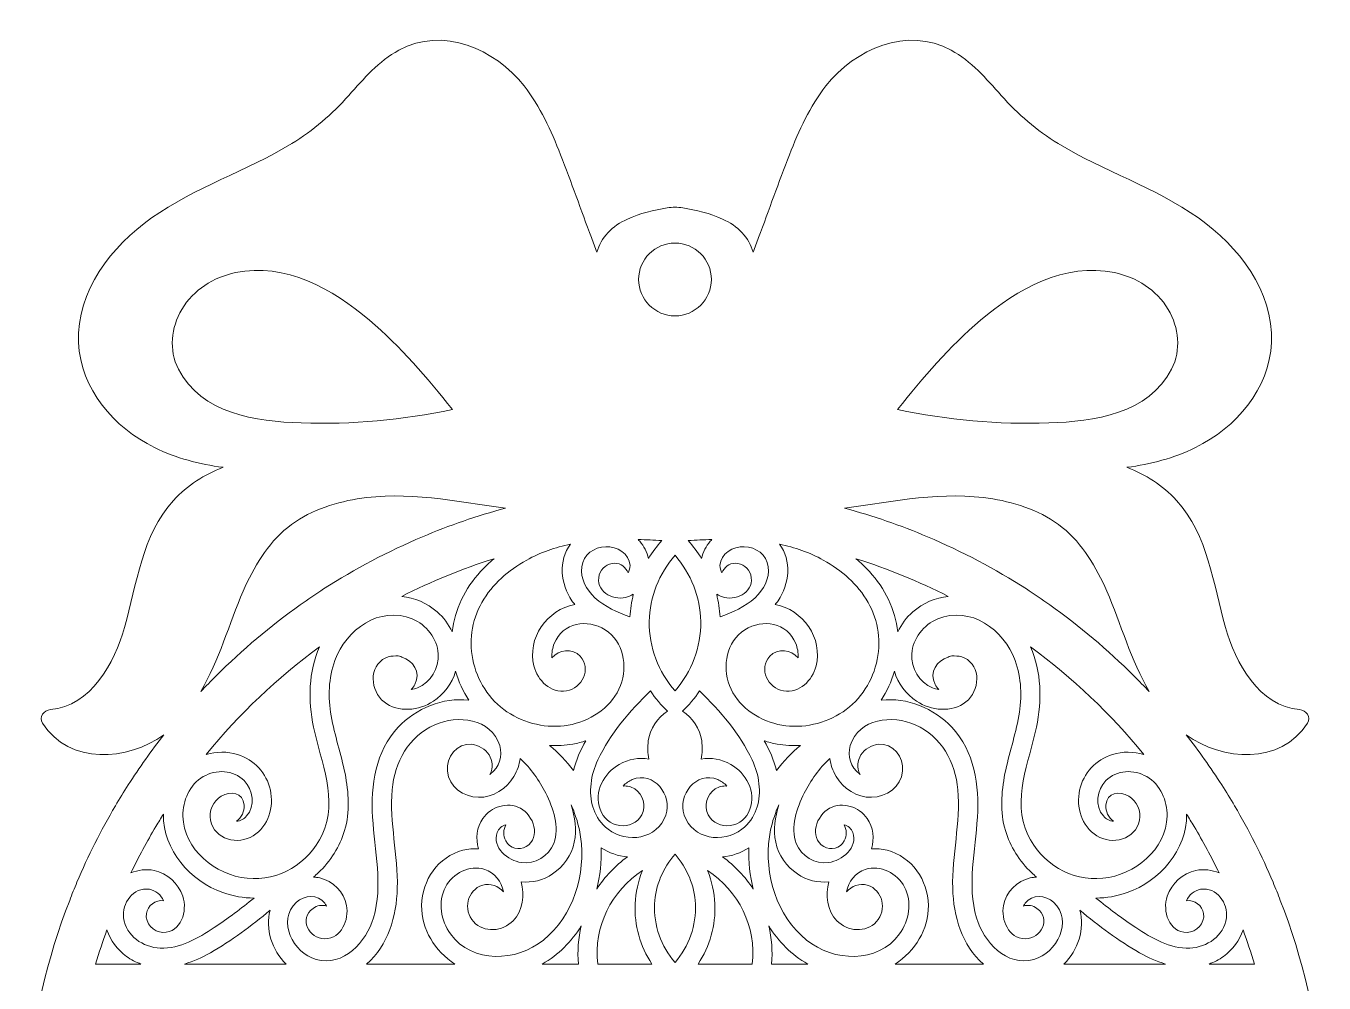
# Model space of a CAD drawing. Extents: x 246 to 394, y -640 to -438.
# Drawn here: x 245.6 to 394.4, y -548.1 to -438.4 of the extents above; entities that cross this region are included whole.
import ezdxf

# ---------------------------------------------------------------- set-up
doc = ezdxf.new("R2010")
doc.units = 0
doc.header["$MEASUREMENT"] = 0
doc.layers.add('Layer 1', color=7, linetype='Continuous', lineweight=0)

msp = doc.modelspace()

# ---------------------------------------------------------------- linework, layer by layer
at = {"layer": 'Layer 1'}
for points, knots in [([(394.2, -559.45), (393.62, -552.3), (392.03, -545.33), (389.43, -538.66), (389.17, -537.96), (388.88, -537.27), (388.59, -536.58), (387.31, -533.55), (385.85, -530.63), (384.19, -527.83), (383.72, -527.01), (383.22, -526.21), (382.71, -525.41), (381.44, -523.43), (380.08, -521.52), (378.63, -519.66), (382.79, -522.69), (389.45, -523.12), (392.54, -518.35), (393, -517.64), (392.38, -516.84), (391.64, -516.78), (386.96, -516.4), (384.3, -511.36), (383.15, -507.37), (381.7, -502.36), (381.18, -496.79), (377.51, -492.78), (375.92, -491.03), (373.97, -489.82), (371.84, -488.99), (374.56, -488.63), (377.21, -487.96), (379.7, -486.73), (384.34, -484.43), (388.21, -480.03), (388.41, -474.67), (388.64, -468.74), (384.65, -463.65), (380.04, -460.39), (375.05, -456.87), (369.15, -455.01), (363.96, -451.86), (361.46, -450.34), (359.36, -448.5), (357.41, -446.33), (355.7, -444.42), (353.97, -442.39), (351.69, -441.15), (346.58, -438.37), (340.67, -440.99), (337.31, -445.25), (335.46, -447.61), (334.22, -450.35), (333.13, -453.14), (331.91, -456.29), (330.76, -459.47), (329.59, -462.64), (329.38, -463.2), (329.17, -463.76), (328.96, -464.32), (328.51, -462.65), (327.19, -461.28), (325.45, -460.51), (324.03, -459.87), (322.42, -459.46), (320.88, -459.23), (320.59, -459.18), (320.29, -459.16), (320, -459.16), (319.71, -459.16), (319.41, -459.18), (319.12, -459.23), (317.58, -459.46), (315.97, -459.87), (314.55, -460.51), (312.81, -461.28), (311.49, -462.65), (311.04, -464.32), (310.83, -463.76), (310.62, -463.2), (310.41, -462.64), (309.24, -459.47), (308.09, -456.29), (306.87, -453.14), (305.78, -450.35), (304.54, -447.61), (302.69, -445.25), (299.33, -440.99), (293.42, -438.37), (288.31, -441.15), (286.03, -442.39), (284.3, -444.42), (282.59, -446.33), (280.64, -448.5), (278.54, -450.34), (276.04, -451.86), (270.85, -455.01), (264.95, -456.87), (259.96, -460.39), (255.35, -463.65), (251.36, -468.74), (251.59, -474.67), (251.79, -480.03), (255.66, -484.43), (260.3, -486.73), (262.79, -487.96), (265.44, -488.63), (268.16, -488.99), (266.03, -489.82), (264.08, -491.03), (262.49, -492.78), (258.82, -496.79), (258.3, -502.36), (256.85, -507.37), (255.7, -511.36), (253.04, -516.4), (248.36, -516.78), (247.62, -516.84), (247, -517.64), (247.46, -518.35), (250.55, -523.12), (257.21, -522.69), (261.37, -519.66), (259.92, -521.52), (258.56, -523.43), (257.29, -525.41), (256.78, -526.21), (256.28, -527.01), (255.81, -527.83), (254.15, -530.63), (252.69, -533.55), (251.41, -536.58), (251.12, -537.27), (250.83, -537.96), (250.57, -538.66), (247.97, -545.33), (246.38, -552.3), (245.8, -559.45), (245.64, -561.47), (245.56, -563.51), (245.56, -565.56), (245.56, -574.85), (247.24, -583.89), (250.57, -592.46), (250.83, -593.15), (251.12, -593.84), (251.41, -594.53), (255.16, -603.4), (260.52, -611.36), (267.36, -618.2), (274.2, -625.03), (282.16, -630.4), (291.02, -634.15), (300.2, -638.03), (309.95, -640), (320, -640), (330.05, -640), (339.8, -638.03), (348.98, -634.15), (357.84, -630.4), (365.8, -625.03), (372.64, -618.2), (379.48, -611.36), (384.84, -603.4), (388.59, -594.53), (388.88, -593.84), (389.17, -593.15), (389.43, -592.46), (392.76, -583.89), (394.44, -574.85), (394.44, -565.56), (394.44, -563.51), (394.36, -561.47), (394.2, -559.45)], [0, 0, 0, 0, 1, 1, 1, 2, 2, 2, 3, 3, 3, 4, 4, 4, 5, 5, 5, 6, 6, 6, 7, 7, 7, 8, 8, 8, 9, 9, 9, 10, 10, 10, 11, 11, 11, 12, 12, 12, 13, 13, 13, 14, 14, 14, 15, 15, 15, 16, 16, 16, 17, 17, 17, 18, 18, 18, 19, 19, 19, 20, 20, 20, 21, 21, 21, 22, 22, 22, 23, 23, 23, 24, 24, 24, 25, 25, 25, 26, 26, 26, 27, 27, 27, 28, 28, 28, 29, 29, 29, 30, 30, 30, 31, 31, 31, 32, 32, 32, 33, 33, 33, 34, 34, 34, 35, 35, 35, 36, 36, 36, 37, 37, 37, 38, 38, 38, 39, 39, 39, 40, 40, 40, 41, 41, 41, 42, 42, 42, 43, 43, 43, 44, 44, 44, 45, 45, 45, 46, 46, 46, 47, 47, 47, 48, 48, 48, 49, 49, 49, 50, 50, 50, 51, 51, 51, 52, 52, 52, 53, 53, 53, 54, 54, 54, 55, 55, 55, 56, 56, 56, 57, 57, 57, 58, 58, 58, 58]), ([(320, -463.27), (322.3, -463.27), (324.17, -465.14), (324.17, -467.44), (324.17, -469.75), (322.3, -471.62), (320, -471.62), (317.7, -471.62), (315.83, -469.75), (315.83, -467.44), (315.83, -465.14), (317.7, -463.27), (320, -463.27)], [0, 0, 0, 0, 1, 1, 1, 2, 2, 2, 3, 3, 3, 4, 4, 4, 4]), ([(263.04, -477.72), (261.93, -475.52), (262.19, -472.97), (263.43, -470.87), (264.78, -468.61), (267.06, -467.2), (269.59, -466.66), (275.28, -465.44), (280.77, -468.56), (284.95, -472.12), (288.52, -475.14), (291.56, -478.71), (294.47, -482.35), (288.78, -483.56), (282.96, -484.09), (277.13, -483.9), (271.97, -483.74), (265.66, -482.87), (263.04, -477.72)], [0, 0, 0, 0, 1, 1, 1, 2, 2, 2, 3, 3, 3, 4, 4, 4, 5, 5, 5, 6, 6, 6, 6]), ([(355.05, -472.12), (359.23, -468.56), (364.72, -465.44), (370.41, -466.66), (372.94, -467.2), (375.22, -468.61), (376.57, -470.87), (377.81, -472.97), (378.07, -475.52), (376.96, -477.72), (374.34, -482.87), (368.03, -483.74), (362.87, -483.9), (357.04, -484.09), (351.22, -483.56), (345.53, -482.35), (348.44, -478.71), (351.48, -475.14), (355.05, -472.12)], [0, 0, 0, 0, 1, 1, 1, 2, 2, 2, 3, 3, 3, 4, 4, 4, 5, 5, 5, 6, 6, 6, 6]), ([(270.48, -503.19), (271.68, -500.45), (273.22, -497.78), (275.58, -495.88), (277.86, -494.05), (280.71, -493.08), (283.56, -492.61), (289.22, -491.68), (294.9, -492.9), (300.54, -493.68), (297.31, -494.55), (294.13, -495.65), (291.02, -496.96), (287.06, -498.64), (283.28, -500.64), (279.7, -502.94), (278.8, -503.53), (277.9, -504.13), (277.02, -504.76), (273.6, -507.18), (270.37, -509.91), (267.36, -512.92), (266.77, -513.51), (266.19, -514.1), (265.62, -514.71), (267.7, -511.13), (268.84, -506.95), (270.48, -503.19)], [0, 0, 0, 0, 1, 1, 1, 2, 2, 2, 3, 3, 3, 4, 4, 4, 5, 5, 5, 6, 6, 6, 7, 7, 7, 8, 8, 8, 9, 9, 9, 9]), ([(356.44, -492.61), (359.29, -493.08), (362.14, -494.05), (364.42, -495.88), (366.78, -497.78), (368.32, -500.45), (369.52, -503.19), (371.16, -506.95), (372.3, -511.13), (374.38, -514.71), (373.81, -514.1), (373.23, -513.51), (372.64, -512.92), (369.63, -509.91), (366.4, -507.18), (362.98, -504.76), (362.1, -504.13), (361.2, -503.53), (360.3, -502.94), (356.72, -500.64), (352.94, -498.64), (348.98, -496.96), (345.87, -495.65), (342.69, -494.55), (339.46, -493.68), (345.1, -492.9), (350.78, -491.68), (356.44, -492.61)], [0, 0, 0, 0, 1, 1, 1, 2, 2, 2, 3, 3, 3, 4, 4, 4, 5, 5, 5, 6, 6, 6, 7, 7, 7, 8, 8, 8, 9, 9, 9, 9]), ([(318.49, -497.4), (317.92, -498.03), (317.41, -498.71), (316.96, -499.43), (316.8, -498.71), (316.44, -498.03), (315.95, -497.47), (315.89, -497.4), (315.83, -497.34), (315.77, -497.27), (316.68, -497.3), (317.59, -497.34), (318.49, -497.4)], [0, 0, 0, 0, 1, 1, 1, 2, 2, 2, 3, 3, 3, 4, 4, 4, 4]), ([(324.05, -497.47), (323.56, -498.03), (323.2, -498.71), (323.04, -499.43), (322.59, -498.71), (322.08, -498.03), (321.51, -497.4), (322.41, -497.34), (323.32, -497.3), (324.23, -497.27), (324.17, -497.34), (324.11, -497.4), (324.05, -497.47)], [0, 0, 0, 0, 1, 1, 1, 2, 2, 2, 3, 3, 3, 4, 4, 4, 4]), ([(302.99, -499.63), (304.58, -498.75), (306.28, -498.17), (308.02, -497.8), (306.62, -499.66), (306.85, -502.42), (308.18, -504.29), (308.28, -504.44), (308.39, -504.59), (308.51, -504.73), (308.51, -504.73), (308.51, -504.73), (308.5, -504.73), (306.92, -504.99), (305.56, -505.98), (304.66, -507.28), (303.78, -508.57), (303.42, -510.25), (303.82, -511.77), (304.25, -513.47), (305.72, -514.91), (307.57, -514.63), (309.36, -514.35), (310.43, -512.1), (309.13, -510.66), (308.22, -509.67), (306.64, -509.9), (305.89, -510.84), (305.84, -510.27), (305.96, -509.66), (306.15, -509.2), (307.15, -506.8), (309.91, -506.31), (311.99, -507.63), (314.13, -508.99), (314.58, -511.76), (313.75, -514.01), (312.88, -516.36), (310.57, -517.91), (308.21, -518.47), (305.82, -519.03), (303.22, -518.54), (301.12, -517.28), (298.98, -515.99), (297.5, -513.88), (296.9, -511.46), (296.31, -509.1), (296.65, -506.61), (297.85, -504.49), (299.04, -502.4), (300.9, -500.79), (302.99, -499.63)], [0, 0, 0, 0, 1, 1, 1, 2, 2, 2, 3, 3, 3, 4, 4, 4, 5, 5, 5, 6, 6, 6, 7, 7, 7, 8, 8, 8, 9, 9, 9, 10, 10, 10, 11, 11, 11, 12, 12, 12, 13, 13, 13, 14, 14, 14, 15, 15, 15, 16, 16, 16, 17, 17, 17, 17]), ([(309.31, -500.4), (309.51, -499.01), (310.68, -498.13), (312.06, -498.1), (313.33, -498.07), (314.8, -498.83), (314.84, -500.26), (314.85, -500.55), (314.77, -500.84), (314.62, -501.09), (314.36, -500.46), (313.83, -500), (313.07, -499.99), (312.27, -499.98), (311.55, -500.57), (311.32, -501.33), (310.8, -503.15), (312.78, -504.29), (314.34, -503.91), (314.65, -503.83), (314.95, -503.71), (315.22, -503.55), (315.01, -504.4), (314.88, -505.27), (314.83, -506.15), (313.39, -505.62), (311.94, -505.01), (310.82, -503.95), (309.85, -503.04), (309.12, -501.78), (309.31, -500.4)], [0, 0, 0, 0, 1, 1, 1, 2, 2, 2, 3, 3, 3, 4, 4, 4, 5, 5, 5, 6, 6, 6, 7, 7, 7, 8, 8, 8, 9, 9, 9, 10, 10, 10, 10]), ([(328.68, -501.33), (328.45, -500.57), (327.73, -499.98), (326.93, -499.99), (326.17, -500), (325.64, -500.46), (325.38, -501.09), (325.23, -500.84), (325.15, -500.55), (325.16, -500.26), (325.2, -498.83), (326.67, -498.07), (327.94, -498.1), (329.32, -498.13), (330.49, -499.01), (330.69, -500.4), (330.88, -501.78), (330.15, -503.04), (329.18, -503.95), (328.06, -505.01), (326.61, -505.62), (325.17, -506.15), (325.12, -505.27), (324.99, -504.4), (324.78, -503.55), (325.05, -503.71), (325.35, -503.83), (325.66, -503.91), (327.22, -504.29), (329.2, -503.15), (328.68, -501.33)], [0, 0, 0, 0, 1, 1, 1, 2, 2, 2, 3, 3, 3, 4, 4, 4, 5, 5, 5, 6, 6, 6, 7, 7, 7, 8, 8, 8, 9, 9, 9, 10, 10, 10, 10]), ([(331.82, -504.29), (333.15, -502.42), (333.38, -499.66), (331.98, -497.8), (333.72, -498.17), (335.42, -498.75), (337.01, -499.63), (339.1, -500.79), (340.96, -502.4), (342.15, -504.49), (343.35, -506.61), (343.69, -509.1), (343.1, -511.46), (342.5, -513.88), (341.02, -515.99), (338.88, -517.28), (336.78, -518.54), (334.18, -519.03), (331.79, -518.47), (329.43, -517.91), (327.12, -516.36), (326.25, -514.01), (325.42, -511.76), (325.87, -508.99), (328.01, -507.63), (330.09, -506.31), (332.85, -506.8), (333.85, -509.2), (334.04, -509.66), (334.16, -510.27), (334.11, -510.84), (333.36, -509.9), (331.78, -509.67), (330.87, -510.66), (329.57, -512.1), (330.64, -514.35), (332.43, -514.63), (334.28, -514.91), (335.75, -513.47), (336.18, -511.77), (336.58, -510.25), (336.22, -508.57), (335.34, -507.28), (334.44, -505.98), (333.08, -504.99), (331.5, -504.73), (331.49, -504.73), (331.49, -504.73), (331.49, -504.73), (331.61, -504.59), (331.72, -504.44), (331.82, -504.29)], [0, 0, 0, 0, 1, 1, 1, 2, 2, 2, 3, 3, 3, 4, 4, 4, 5, 5, 5, 6, 6, 6, 7, 7, 7, 8, 8, 8, 9, 9, 9, 10, 10, 10, 11, 11, 11, 12, 12, 12, 13, 13, 13, 14, 14, 14, 15, 15, 15, 16, 16, 16, 17, 17, 17, 17]), ([(288.65, -503.8), (292.03, -502.07), (295.57, -500.62), (299.24, -499.47), (298.7, -499.92), (298.18, -500.41), (297.69, -500.95), (295.93, -502.88), (294.74, -505.29), (294.45, -507.87), (294.04, -507), (293.45, -506.2), (292.74, -505.58), (291.54, -504.53), (290.12, -503.96), (288.65, -503.8)], [0, 0, 0, 0, 1, 1, 1, 2, 2, 2, 3, 3, 3, 4, 4, 4, 5, 5, 5, 5]), ([(320, -514.64), (318.1, -512.45), (317.01, -509.61), (317.05, -506.68), (317.09, -503.87), (318.18, -501.17), (320, -499.07), (321.82, -501.17), (322.91, -503.87), (322.95, -506.68), (322.99, -509.61), (321.9, -512.45), (320, -514.64)], [0, 0, 0, 0, 1, 1, 1, 2, 2, 2, 3, 3, 3, 4, 4, 4, 4]), ([(342.31, -500.95), (341.82, -500.41), (341.3, -499.92), (340.76, -499.47), (344.43, -500.62), (347.97, -502.07), (351.35, -503.8), (349.88, -503.96), (348.46, -504.53), (347.26, -505.58), (346.55, -506.2), (345.96, -507), (345.55, -507.87), (345.26, -505.29), (344.07, -502.88), (342.31, -500.95)], [0, 0, 0, 0, 1, 1, 1, 2, 2, 2, 3, 3, 3, 4, 4, 4, 5, 5, 5, 5]), ([(279.84, -543.06), (281.77, -543.04), (282.63, -540.86), (282.32, -539.24), (282.03, -537.72), (280.77, -536.41), (279.26, -536.08), (279.02, -536.03), (278.77, -536), (278.53, -535.99), (278.72, -535.83), (278.91, -535.67), (279.09, -535.5), (280.49, -534.18), (281.54, -532.48), (282.1, -530.65), (282.74, -528.52), (282.58, -526.27), (282.15, -524.12), (281.71, -521.89), (280.96, -519.73), (280.56, -517.49), (280.18, -515.37), (280.26, -513.17), (280.99, -511.13), (282.25, -507.63), (286.11, -504.82), (289.87, -506.37), (291.46, -507.03), (292.74, -508.63), (292.85, -510.37), (292.95, -512.02), (292, -513.66), (290.45, -514.29), (290.23, -514.38), (289.99, -514.44), (289.75, -514.48), (289.92, -514.31), (290.06, -514.12), (290.17, -513.9), (290.9, -512.47), (289.94, -511.15), (288.66, -510.75), (288.5, -510.65), (288.31, -510.6), (288.12, -510.61), (288.07, -510.62), (288.03, -510.62), (287.98, -510.63), (287.59, -510.61), (287.19, -510.68), (286.82, -510.85), (284.79, -511.8), (285.06, -514.67), (286.63, -515.89), (288.25, -517.15), (290.64, -516.92), (292.29, -515.82), (293.51, -515), (294.42, -513.78), (294.84, -512.39), (295.17, -513.57), (295.68, -514.69), (296.35, -515.71), (293.4, -515.33), (290.26, -516.67), (288.25, -518.8), (285.64, -521.58), (285.09, -525.45), (285.31, -529.12), (285.54, -532.93), (286.53, -536.91), (285.41, -540.68), (284.6, -543.4), (281.98, -546.32), (278.84, -545.44), (276.23, -544.7), (274.27, -541.04), (276.57, -538.88), (277.47, -538.04), (279.06, -537.9), (279.83, -538.99), (279.9, -539.09), (279.96, -539.2), (280.01, -539.31), (279.51, -539.16), (278.97, -539.24), (278.48, -539.58), (276.81, -540.74), (278.02, -543.08), (279.84, -543.06)], [0, 0, 0, 0, 1, 1, 1, 2, 2, 2, 3, 3, 3, 4, 4, 4, 5, 5, 5, 6, 6, 6, 7, 7, 7, 8, 8, 8, 9, 9, 9, 10, 10, 10, 11, 11, 11, 12, 12, 12, 13, 13, 13, 14, 14, 14, 15, 15, 15, 16, 16, 16, 17, 17, 17, 18, 18, 18, 19, 19, 19, 20, 20, 20, 21, 21, 21, 22, 22, 22, 23, 23, 23, 24, 24, 24, 25, 25, 25, 26, 26, 26, 27, 27, 27, 28, 28, 28, 29, 29, 29, 30, 30, 30, 30]), ([(345.16, -512.39), (345.58, -513.78), (346.49, -515), (347.71, -515.82), (349.36, -516.92), (351.75, -517.15), (353.37, -515.89), (354.94, -514.67), (355.21, -511.8), (353.18, -510.85), (352.81, -510.68), (352.41, -510.61), (352.02, -510.63), (351.97, -510.62), (351.93, -510.62), (351.88, -510.61), (351.69, -510.6), (351.5, -510.65), (351.34, -510.75), (350.06, -511.15), (349.1, -512.47), (349.83, -513.9), (349.94, -514.12), (350.08, -514.31), (350.25, -514.48), (350.01, -514.44), (349.77, -514.38), (349.55, -514.29), (348, -513.66), (347.05, -512.02), (347.15, -510.37), (347.26, -508.63), (348.54, -507.03), (350.13, -506.37), (353.89, -504.82), (357.75, -507.63), (359.01, -511.13), (359.74, -513.17), (359.82, -515.37), (359.44, -517.49), (359.04, -519.73), (358.29, -521.89), (357.85, -524.12), (357.42, -526.27), (357.26, -528.52), (357.9, -530.65), (358.46, -532.48), (359.51, -534.18), (360.91, -535.5), (361.09, -535.67), (361.28, -535.83), (361.47, -535.99), (361.23, -536), (360.98, -536.03), (360.74, -536.08), (359.23, -536.41), (357.97, -537.72), (357.68, -539.24), (357.37, -540.86), (358.23, -543.04), (360.16, -543.06), (361.98, -543.08), (363.19, -540.74), (361.52, -539.58), (361.03, -539.24), (360.49, -539.16), (359.99, -539.31), (360.04, -539.2), (360.1, -539.09), (360.17, -538.99), (360.94, -537.9), (362.53, -538.04), (363.43, -538.88), (365.73, -541.04), (363.77, -544.7), (361.16, -545.44), (358.02, -546.32), (355.4, -543.4), (354.59, -540.68), (353.47, -536.91), (354.46, -532.93), (354.69, -529.12), (354.91, -525.45), (354.36, -521.58), (351.75, -518.8), (349.74, -516.67), (346.6, -515.33), (343.65, -515.71), (344.32, -514.69), (344.83, -513.57), (345.16, -512.39)], [0, 0, 0, 0, 1, 1, 1, 2, 2, 2, 3, 3, 3, 4, 4, 4, 5, 5, 5, 6, 6, 6, 7, 7, 7, 8, 8, 8, 9, 9, 9, 10, 10, 10, 11, 11, 11, 12, 12, 12, 13, 13, 13, 14, 14, 14, 15, 15, 15, 16, 16, 16, 17, 17, 17, 18, 18, 18, 19, 19, 19, 20, 20, 20, 21, 21, 21, 22, 22, 22, 23, 23, 23, 24, 24, 24, 25, 25, 25, 26, 26, 26, 27, 27, 27, 28, 28, 28, 29, 29, 29, 30, 30, 30, 30]), ([(265.89, -524.47), (267.34, -523.62), (269.39, -523.67), (270.59, -524.93), (271.59, -525.98), (271.88, -527.85), (270.87, -528.98), (270.58, -529.31), (270.14, -529.58), (269.71, -529.58), (270.28, -529.16), (270.63, -528.45), (270.58, -527.73), (270.47, -526.31), (269.01, -526.05), (267.95, -526.7), (267.03, -527.27), (266.5, -528.42), (266.72, -529.48), (267.18, -531.68), (269.88, -532.36), (271.62, -531.25), (273.38, -530.13), (274.01, -527.97), (273.59, -526.01), (273.17, -524.07), (271.7, -522.52), (269.82, -521.93), (268.65, -521.56), (267.4, -521.59), (266.23, -521.93), (270.01, -517.28), (274.38, -513.13), (279.22, -509.59), (277.96, -512.42), (277.9, -515.73), (278.55, -518.8), (279.38, -522.77), (281.42, -527.16), (279.53, -531.13), (277.96, -534.44), (274.6, -536.48), (270.92, -536.12), (267.29, -535.77), (263.63, -532.85), (263.56, -528.99), (263.53, -527.23), (264.33, -525.38), (265.89, -524.47)], [0, 0, 0, 0, 1, 1, 1, 2, 2, 2, 3, 3, 3, 4, 4, 4, 5, 5, 5, 6, 6, 6, 7, 7, 7, 8, 8, 8, 9, 9, 9, 10, 10, 10, 11, 11, 11, 12, 12, 12, 13, 13, 13, 14, 14, 14, 15, 15, 15, 16, 16, 16, 16]), ([(376.44, -528.99), (376.37, -532.85), (372.71, -535.77), (369.08, -536.12), (365.4, -536.48), (362.04, -534.44), (360.47, -531.13), (358.58, -527.16), (360.62, -522.77), (361.45, -518.8), (362.1, -515.73), (362.04, -512.42), (360.78, -509.59), (365.62, -513.13), (369.99, -517.28), (373.77, -521.93), (372.6, -521.59), (371.35, -521.56), (370.18, -521.93), (368.3, -522.52), (366.83, -524.07), (366.41, -526.01), (365.99, -527.97), (366.62, -530.13), (368.38, -531.25), (370.12, -532.36), (372.82, -531.68), (373.28, -529.48), (373.5, -528.42), (372.97, -527.27), (372.05, -526.7), (370.99, -526.05), (369.53, -526.31), (369.42, -527.73), (369.37, -528.45), (369.72, -529.16), (370.29, -529.58), (369.86, -529.58), (369.42, -529.31), (369.13, -528.98), (368.12, -527.85), (368.41, -525.98), (369.41, -524.93), (370.61, -523.67), (372.66, -523.62), (374.11, -524.47), (375.67, -525.38), (376.47, -527.23), (376.44, -528.99)], [0, 0, 0, 0, 1, 1, 1, 2, 2, 2, 3, 3, 3, 4, 4, 4, 5, 5, 5, 6, 6, 6, 7, 7, 7, 8, 8, 8, 9, 9, 9, 10, 10, 10, 11, 11, 11, 12, 12, 12, 13, 13, 13, 14, 14, 14, 15, 15, 15, 16, 16, 16, 16]), ([(317.19, -514.64), (317.75, -515.48), (318.4, -516.27), (319.13, -516.97), (317.95, -517.69), (317.15, -518.98), (316.94, -520.36), (316.84, -521.08), (316.87, -521.78), (317, -522.46), (315.87, -522.26), (314.67, -522.45), (313.6, -523.06), (311.87, -524.05), (310.66, -526.23), (311.4, -528.21), (311.77, -529.22), (312.58, -529.95), (313.67, -530.08), (314.65, -530.19), (315.71, -529.77), (316.19, -528.86), (316.74, -527.83), (316.35, -526.5), (315.38, -525.88), (314.98, -525.62), (314.51, -525.51), (314.04, -525.55), (314.36, -525.21), (314.75, -524.95), (315.1, -524.8), (317.58, -523.82), (319.73, -526.56), (318.94, -528.88), (318, -531.64), (314.49, -532.19), (312.33, -530.5), (311.52, -529.87), (310.99, -529.09), (310.68, -528.23), (310.65, -528.16), (310.63, -528.1), (310.61, -528.03), (310.05, -526.29), (310.35, -524.26), (311.14, -522.56), (312.54, -519.57), (314.83, -516.94), (317.19, -514.64)], [0, 0, 0, 0, 1, 1, 1, 2, 2, 2, 3, 3, 3, 4, 4, 4, 5, 5, 5, 6, 6, 6, 7, 7, 7, 8, 8, 8, 9, 9, 9, 10, 10, 10, 11, 11, 11, 12, 12, 12, 13, 13, 13, 14, 14, 14, 15, 15, 15, 16, 16, 16, 16]), ([(329.39, -528.03), (329.37, -528.1), (329.35, -528.16), (329.32, -528.23), (329.01, -529.09), (328.48, -529.87), (327.67, -530.5), (325.51, -532.19), (322, -531.64), (321.06, -528.88), (320.27, -526.56), (322.42, -523.82), (324.9, -524.8), (325.25, -524.95), (325.64, -525.21), (325.96, -525.55), (325.49, -525.51), (325.02, -525.62), (324.62, -525.88), (323.65, -526.5), (323.26, -527.83), (323.81, -528.86), (324.29, -529.77), (325.35, -530.19), (326.33, -530.08), (327.42, -529.95), (328.23, -529.22), (328.6, -528.21), (329.34, -526.23), (328.13, -524.05), (326.4, -523.06), (325.33, -522.45), (324.13, -522.26), (323, -522.46), (323.13, -521.78), (323.16, -521.08), (323.06, -520.36), (322.85, -518.98), (322.05, -517.69), (320.87, -516.97), (321.6, -516.27), (322.25, -515.48), (322.81, -514.64), (325.17, -516.94), (327.46, -519.57), (328.86, -522.56), (329.65, -524.26), (329.95, -526.29), (329.39, -528.03)], [0, 0, 0, 0, 1, 1, 1, 2, 2, 2, 3, 3, 3, 4, 4, 4, 5, 5, 5, 6, 6, 6, 7, 7, 7, 8, 8, 8, 9, 9, 9, 10, 10, 10, 11, 11, 11, 12, 12, 12, 13, 13, 13, 14, 14, 14, 15, 15, 15, 16, 16, 16, 16]), ([(288.15, -537.26), (288.25, -533.48), (287.23, -529.76), (287.56, -525.98), (287.84, -522.78), (289.43, -519.87), (292.44, -518.52), (295.02, -517.37), (298.96, -517.76), (299.89, -520.91), (300.24, -522.1), (299.85, -523.42), (298.82, -524.16), (298.8, -524.18), (298.77, -524.2), (298.75, -524.21), (299.68, -522.68), (298.29, -520.93), (296.69, -520.76), (294.97, -520.57), (293.73, -522.22), (293.89, -523.84), (294.06, -525.65), (295.73, -526.8), (297.46, -526.84), (299.14, -526.88), (300.68, -525.84), (301.53, -524.44), (301.93, -523.77), (302.15, -523.08), (302.23, -522.39), (303.45, -523.52), (304.45, -524.88), (305.18, -526.37), (306, -528.03), (306.81, -530.3), (306.1, -532.12), (305.52, -533.59), (303.94, -534.54), (302.37, -534.32), (300.85, -534.1), (298.97, -532.6), (299.62, -530.88), (299.77, -530.47), (300.16, -530.08), (300.61, -529.98), (300.31, -530.56), (300.25, -531.22), (300.59, -531.84), (301.04, -532.68), (302.13, -532.99), (302.94, -532.49), (304.7, -531.41), (303.76, -528.9), (302.27, -528.1), (300.76, -527.29), (298.91, -527.93), (297.96, -529.27), (297.24, -530.28), (297.13, -531.58), (297.46, -532.75), (296.88, -532.71), (296.28, -532.76), (295.68, -532.91), (292.81, -533.66), (290.98, -536.33), (290.94, -539.23), (290.9, -542), (292.47, -544.5), (294.76, -545.96), (294.76, -545.96), (284.62, -545.96), (284.62, -545.96), (287.12, -543.8), (288.06, -540.51), (288.15, -537.26)], [0, 0, 0, 0, 1, 1, 1, 2, 2, 2, 3, 3, 3, 4, 4, 4, 5, 5, 5, 6, 6, 6, 7, 7, 7, 8, 8, 8, 9, 9, 9, 10, 10, 10, 11, 11, 11, 12, 12, 12, 13, 13, 13, 14, 14, 14, 15, 15, 15, 16, 16, 16, 17, 17, 17, 18, 18, 18, 19, 19, 19, 20, 20, 20, 21, 21, 21, 22, 22, 22, 23, 23, 23, 24, 24, 24, 25, 25, 25, 25]), ([(343.31, -520.76), (341.71, -520.93), (340.32, -522.68), (341.25, -524.21), (341.23, -524.2), (341.2, -524.18), (341.18, -524.16), (340.15, -523.42), (339.76, -522.1), (340.11, -520.91), (341.04, -517.76), (344.98, -517.37), (347.56, -518.52), (350.57, -519.87), (352.16, -522.78), (352.44, -525.98), (352.77, -529.76), (351.75, -533.48), (351.85, -537.26), (351.94, -540.51), (352.88, -543.8), (355.38, -545.96), (355.38, -545.96), (345.24, -545.96), (345.24, -545.96), (347.53, -544.5), (349.1, -542), (349.06, -539.23), (349.02, -536.33), (347.19, -533.66), (344.32, -532.91), (343.72, -532.76), (343.12, -532.71), (342.54, -532.75), (342.87, -531.58), (342.76, -530.28), (342.04, -529.27), (341.09, -527.93), (339.24, -527.29), (337.73, -528.1), (336.24, -528.9), (335.3, -531.41), (337.06, -532.49), (337.87, -532.99), (338.96, -532.68), (339.41, -531.84), (339.75, -531.22), (339.69, -530.56), (339.39, -529.98), (339.84, -530.08), (340.23, -530.47), (340.38, -530.88), (341.03, -532.6), (339.15, -534.1), (337.63, -534.32), (336.06, -534.54), (334.48, -533.59), (333.9, -532.12), (333.19, -530.3), (334, -528.03), (334.82, -526.37), (335.55, -524.88), (336.55, -523.52), (337.77, -522.39), (337.85, -523.08), (338.07, -523.77), (338.47, -524.44), (339.32, -525.84), (340.86, -526.88), (342.54, -526.84), (344.27, -526.8), (345.94, -525.65), (346.11, -523.84), (346.27, -522.22), (345.03, -520.57), (343.31, -520.76)], [0, 0, 0, 0, 1, 1, 1, 2, 2, 2, 3, 3, 3, 4, 4, 4, 5, 5, 5, 6, 6, 6, 7, 7, 7, 8, 8, 8, 9, 9, 9, 10, 10, 10, 11, 11, 11, 12, 12, 12, 13, 13, 13, 14, 14, 14, 15, 15, 15, 16, 16, 16, 17, 17, 17, 18, 18, 18, 19, 19, 19, 20, 20, 20, 21, 21, 21, 22, 22, 22, 23, 23, 23, 24, 24, 24, 25, 25, 25, 25]), ([(308.35, -523.78), (307.56, -522.71), (306.65, -521.74), (305.62, -520.9), (306.5, -520.94), (307.39, -520.89), (308.28, -520.73), (308.79, -520.64), (309.29, -520.51), (309.78, -520.35), (309.16, -521.42), (308.65, -522.58), (308.35, -523.78)], [0, 0, 0, 0, 1, 1, 1, 2, 2, 2, 3, 3, 3, 4, 4, 4, 4]), ([(331.65, -523.78), (331.35, -522.58), (330.84, -521.42), (330.22, -520.35), (330.71, -520.51), (331.21, -520.64), (331.72, -520.73), (332.61, -520.89), (333.5, -520.94), (334.38, -520.9), (333.35, -521.74), (332.44, -522.71), (331.65, -523.78)], [0, 0, 0, 0, 1, 1, 1, 2, 2, 2, 3, 3, 3, 4, 4, 4, 4]), ([(296.89, -541.1), (298.11, -542.44), (300.23, -542.23), (301.43, -540.99), (302.54, -539.84), (302.83, -538.03), (302.34, -536.54), (303.6, -536.65), (304.89, -536.37), (305.96, -535.63), (307.22, -534.78), (308.16, -533.48), (308.45, -531.98), (308.73, -530.56), (308.52, -529.1), (308.1, -527.72), (308.2, -527.94), (308.29, -528.15), (308.38, -528.37), (308.46, -528.67), (308.57, -528.96), (308.68, -529.24), (308.9, -529.93), (309.07, -530.64), (309.17, -531.37), (309.79, -535.66), (308.35, -540.44), (304.92, -543.21), (301.81, -545.71), (296.78, -545.96), (294.24, -542.51), (293.13, -541), (292.77, -538.84), (293.67, -537.14), (294.51, -535.57), (296.4, -534.54), (298.17, -535.11), (299.25, -535.46), (300.17, -536.53), (300.32, -537.68), (299.75, -537.03), (298.82, -536.66), (297.94, -536.92), (296.11, -537.47), (295.69, -539.76), (296.89, -541.1)], [0, 0, 0, 0, 1, 1, 1, 2, 2, 2, 3, 3, 3, 4, 4, 4, 5, 5, 5, 6, 6, 6, 7, 7, 7, 8, 8, 8, 9, 9, 9, 10, 10, 10, 11, 11, 11, 12, 12, 12, 13, 13, 13, 14, 14, 14, 15, 15, 15, 15]), ([(331.55, -531.98), (331.84, -533.48), (332.78, -534.78), (334.04, -535.63), (335.11, -536.37), (336.4, -536.65), (337.66, -536.54), (337.17, -538.03), (337.46, -539.84), (338.57, -540.99), (339.77, -542.23), (341.89, -542.44), (343.11, -541.1), (344.31, -539.76), (343.89, -537.47), (342.06, -536.92), (341.18, -536.66), (340.25, -537.03), (339.68, -537.68), (339.83, -536.53), (340.75, -535.46), (341.83, -535.11), (343.6, -534.54), (345.49, -535.57), (346.33, -537.14), (347.23, -538.84), (346.87, -541), (345.76, -542.51), (343.22, -545.96), (338.19, -545.71), (335.08, -543.21), (331.65, -540.44), (330.21, -535.66), (330.83, -531.37), (330.93, -530.64), (331.1, -529.93), (331.32, -529.24), (331.43, -528.96), (331.54, -528.67), (331.62, -528.37), (331.71, -528.15), (331.8, -527.94), (331.9, -527.72), (331.48, -529.1), (331.27, -530.56), (331.55, -531.98)], [0, 0, 0, 0, 1, 1, 1, 2, 2, 2, 3, 3, 3, 4, 4, 4, 5, 5, 5, 6, 6, 6, 7, 7, 7, 8, 8, 8, 9, 9, 9, 10, 10, 10, 11, 11, 11, 12, 12, 12, 13, 13, 13, 14, 14, 14, 15, 15, 15, 15]), ([(259.71, -537.39), (260.41, -537.5), (261.07, -538.06), (261.35, -538.7), (260.43, -538.55), (259.5, -539.26), (259.37, -540.18), (259.21, -541.31), (260.16, -542.3), (261.27, -542.33), (263.37, -542.39), (264.11, -539.85), (263.54, -538.19), (263.04, -536.75), (261.77, -535.53), (260.25, -535.23), (259.34, -535.05), (258.42, -535.17), (257.59, -535.52), (258.47, -533.69), (259.44, -531.9), (260.47, -530.17), (260.75, -529.7), (261.04, -529.23), (261.33, -528.77), (261.24, -532.89), (264.41, -536.43), (268.14, -537.77), (269.31, -538.19), (270.52, -538.39), (271.73, -538.39), (270.26, -539.59), (268.73, -540.73), (267.14, -541.78), (265.3, -543), (263.24, -544.24), (260.96, -544.14), (258.98, -544.05), (257.03, -542.74), (256.75, -540.68), (256.52, -539.01), (257.87, -537.09), (259.71, -537.39)], [0, 0, 0, 0, 1, 1, 1, 2, 2, 2, 3, 3, 3, 4, 4, 4, 5, 5, 5, 6, 6, 6, 7, 7, 7, 8, 8, 8, 9, 9, 9, 10, 10, 10, 11, 11, 11, 12, 12, 12, 13, 13, 13, 14, 14, 14, 14]), ([(378.67, -528.77), (378.96, -529.23), (379.25, -529.7), (379.53, -530.17), (380.56, -531.9), (381.53, -533.69), (382.41, -535.52), (381.58, -535.17), (380.66, -535.05), (379.75, -535.23), (378.23, -535.53), (376.96, -536.75), (376.46, -538.19), (375.89, -539.85), (376.63, -542.39), (378.73, -542.33), (379.84, -542.3), (380.79, -541.31), (380.63, -540.18), (380.5, -539.26), (379.57, -538.55), (378.65, -538.7), (378.93, -538.06), (379.59, -537.5), (380.29, -537.39), (382.13, -537.09), (383.48, -539.01), (383.25, -540.68), (382.97, -542.74), (381.02, -544.05), (379.04, -544.14), (376.76, -544.24), (374.7, -543), (372.86, -541.78), (371.27, -540.73), (369.74, -539.59), (368.27, -538.39), (369.48, -538.39), (370.69, -538.19), (371.86, -537.77), (375.59, -536.43), (378.76, -532.89), (378.67, -528.77)], [0, 0, 0, 0, 1, 1, 1, 2, 2, 2, 3, 3, 3, 4, 4, 4, 5, 5, 5, 6, 6, 6, 7, 7, 7, 8, 8, 8, 9, 9, 9, 10, 10, 10, 11, 11, 11, 12, 12, 12, 13, 13, 13, 14, 14, 14, 14]), ([(311.52, -532.64), (312.44, -533.21), (313.49, -533.58), (314.56, -533.68), (313.13, -534.68), (311.94, -535.95), (311.02, -537.39), (311.42, -535.84), (311.59, -534.22), (311.52, -532.64)], [0, 0, 0, 0, 1, 1, 1, 2, 2, 2, 3, 3, 3, 3]), ([(325.44, -533.68), (326.51, -533.58), (327.56, -533.21), (328.48, -532.64), (328.41, -534.22), (328.58, -535.84), (328.98, -537.39), (328.06, -535.95), (326.87, -534.68), (325.44, -533.68)], [0, 0, 0, 0, 1, 1, 1, 2, 2, 2, 3, 3, 3, 3]), ([(320, -545.79), (318.4, -543.94), (317.55, -541.53), (317.66, -539.07), (317.76, -536.95), (318.63, -534.94), (320, -533.35), (321.37, -534.94), (322.24, -536.95), (322.34, -539.07), (322.45, -541.53), (321.6, -543.94), (320, -545.79)], [0, 0, 0, 0, 1, 1, 1, 2, 2, 2, 3, 3, 3, 4, 4, 4, 4]), ([(311.15, -545.96), (310.64, -541.68), (312.7, -537.56), (316.26, -535.25), (315.78, -536.46), (315.49, -537.76), (315.43, -539.07), (315.31, -541.5), (316.02, -543.93), (317.35, -545.96), (317.35, -545.96), (311.15, -545.96), (311.15, -545.96)], [0, 0, 0, 0, 1, 1, 1, 2, 2, 2, 3, 3, 3, 4, 4, 4, 4]), ([(324.57, -539.07), (324.51, -537.76), (324.22, -536.46), (323.74, -535.25), (327.3, -537.56), (329.36, -541.68), (328.85, -545.96), (328.85, -545.96), (322.65, -545.96), (322.65, -545.96), (323.98, -543.93), (324.69, -541.5), (324.57, -539.07)], [0, 0, 0, 0, 1, 1, 1, 2, 2, 2, 3, 3, 3, 4, 4, 4, 4]), ([(275.41, -545.96), (275.41, -545.96), (263.73, -545.96), (263.73, -545.96), (264.77, -545.67), (265.78, -545.22), (266.71, -544.68), (269.13, -543.29), (271.41, -541.59), (273.56, -539.78), (273, -541.94), (273.74, -544.4), (275.41, -545.96)], [0, 0, 0, 0, 1, 1, 1, 2, 2, 2, 3, 3, 3, 4, 4, 4, 4]), ([(366.44, -539.78), (368.59, -541.59), (370.87, -543.29), (373.29, -544.68), (374.22, -545.22), (375.23, -545.67), (376.27, -545.96), (376.27, -545.96), (364.59, -545.96), (364.59, -545.96), (366.26, -544.4), (367, -541.94), (366.44, -539.78)], [0, 0, 0, 0, 1, 1, 1, 2, 2, 2, 3, 3, 3, 4, 4, 4, 4]), ([(308.93, -545.96), (308.93, -545.96), (304.77, -545.96), (304.77, -545.96), (306.63, -544.92), (308.13, -543.39), (309.24, -541.59), (308.9, -543), (308.79, -544.48), (308.93, -545.96)], [0, 0, 0, 0, 1, 1, 1, 2, 2, 2, 3, 3, 3, 3]), ([(335.23, -545.96), (335.23, -545.96), (331.07, -545.96), (331.07, -545.96), (331.21, -544.48), (331.1, -543), (330.76, -541.59), (331.87, -543.39), (333.37, -544.92), (335.23, -545.96)], [0, 0, 0, 0, 1, 1, 1, 2, 2, 2, 3, 3, 3, 3]), ([(254.84, -542.05), (255.25, -543.25), (256.03, -544.34), (257.08, -545.09), (257.61, -545.48), (258.17, -545.76), (258.75, -545.96), (258.75, -545.96), (253.55, -545.96), (253.55, -545.96), (253.94, -544.64), (254.37, -543.34), (254.84, -542.05)], [0, 0, 0, 0, 1, 1, 1, 2, 2, 2, 3, 3, 3, 4, 4, 4, 4]), ([(385.16, -542.05), (385.63, -543.34), (386.06, -544.64), (386.45, -545.96), (386.45, -545.96), (381.25, -545.96), (381.25, -545.96), (381.83, -545.76), (382.39, -545.48), (382.92, -545.09), (383.97, -544.34), (384.75, -543.25), (385.16, -542.05)], [0, 0, 0, 0, 1, 1, 1, 2, 2, 2, 3, 3, 3, 4, 4, 4, 4])]:
    msp.add_open_spline(points, degree=3, knots=knots, dxfattribs=at)

doc.saveas('drawing.dxf')
